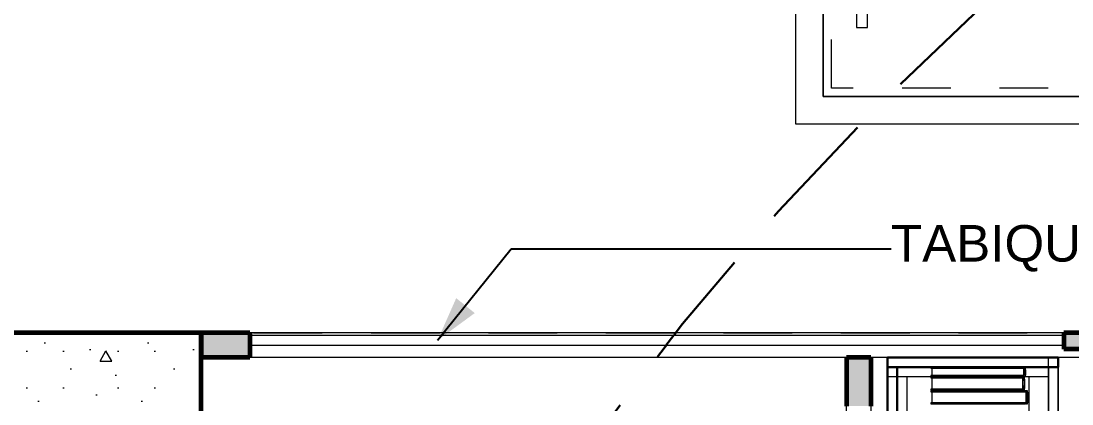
# Model space of a CAD drawing. Header units: inches. Extents: x -19 to 5698, y -728 to 92.
# Drawn here: x 301.301 to 303.458, y 17.254 to 18.04 of the extents above; entities that cross this region are included whole.
import ezdxf

# ---------------------------------------------------------------- set-up
doc = ezdxf.new("R2010")
doc.units = ezdxf.units.IN
doc.header["$MEASUREMENT"] = 0
doc.set_wipeout_variables(frame=1)
for name, pattern in [('01 HJ$0$REF - 01 HJ$0$HIDDEN2', [0.1875, 0.125, -0.0625]), ('HIDDEN', [0.375, 0.25, -0.125]), ('Hidden Line', [0.195611, 0.141111, -0.0545]), ('Wipeout_Contour', [1, 0, -1])]:
    doc.linetypes.add(name, pattern=pattern)
doc.layers.get('0').update_dxf_attribs({"color": 61})
for name, color, linetype, lineweight in [('00 APARATOS-ELECTRICOS', 253, 'Continuous', 0), ('00 conduct tomacorr', 120, 'HIDDEN', 30), ('CANALES', 104, 'Continuous', 15)]:
    doc.layers.add(name, color=color, linetype=linetype, lineweight=lineweight)
for name, color, linetype in [('02 _ ARQ _ ZON _ Espacio.3D', 7, 'Continuous'), ('08 _ STR _ EXT _ 06 Columnas', 7, 'Continuous'), ('08 _ STR _ EXT _ 09 Vigas', 251, 'Continuous'), ('Acabado - Muros', 7, 'Continuous'), ('Interior - Mobiliario', 7, 'Continuous'), ('Notas - Etiquetas', 7, 'Continuous')]:
    doc.layers.add(name, color=color, linetype=linetype)
doc.styles.add('Estilo_Generado_4', font='swisse.ttf')
doc.dimstyles.new('Estilo_Generado__8', dxfattribs={"dimtxt": 0.18, "dimasz": 0.0912, "dimexe": 0.18, "dimexo": 0.0625, "dimgap": 0, "dimtad": 0, "dimtih": 1, "dimtoh": 1, "dimdec": 4, "dimzin": 0, "dimdsep": 46, "dimcen": 0.09, "dimadec": 0, "dimazin": 0, "dimtfac": 1, "dimtdec": 4, "dimtmove": 0, "dimatfit": 3, "dimldrblk": 'ARROWHEAD_5', "dimfxl": 1, "dimtolj": 1, "dimtzin": 0, "dimarcsym": 0})

# ---------------------------------------------------------------- blocks, each defined once
blk = doc.blocks.new('ARROWHEAD_5')
at = {"linetype": 'Continuous', "lineweight": 0}
blk.add_hatch(color=0, dxfattribs=at).paths.add_polyline_path([(-1, 0.2679), (0, 0), (-1, -0.2679)])
at = {"color": 0, "linetype": 'Continuous', "lineweight": 0}
blk.add_line((0, 0), (-1, 0), dxfattribs=at)
blk = doc.blocks.new('BUZON TIPO II')
at = {"layer": 'CANALES', "color": 5}
for p, q in [((-0.3, 0.175), (0.3, 0.175)), ((-0.3, -0.175), (-0.3, 0.175)), ((0.3, 0.175), (0.3, -0.175)), ((0.3, -0.175), (-0.3, -0.175))]:
    blk.add_line(p, q, dxfattribs=at)
blk.add_lwpolyline([(-0.35, 0.225), (0.35, 0.225), (0.35, -0.225), (-0.35, -0.225), (-0.35, 0.225)], dxfattribs=at)
at = {"layer": 'CANALES', "color": 3}
for points in [[(-0.3, 0.175), (-0.3, -0.175), (0.3, -0.175), (0.3, 0.175), (-0.3, 0.175)], [(-0.24, 0), (-0.24, 0.05), (-0.22, 0.05), (-0.22, 0), (-0.22, -0.05), (-0.24, -0.05), (-0.24, 0)], [(0.24, 0), (0.24, 0.05), (0.22, 0.05), (0.22, 0), (0.22, -0.05), (0.24, -0.05), (0.24, 0)]]:
    blk.add_lwpolyline(points, dxfattribs=at)
at = {"layer": 'CANALES', "color": 5, "linetype": '01 HJ$0$REF - 01 HJ$0$HIDDEN2', "ltscale": 0.1}
blk.add_lwpolyline([(-0.285, 0.16), (0.285, 0.16), (0.285, -0.16), (-0.285, -0.16), (-0.285, 0.16)], dxfattribs=at)

msp = doc.modelspace()

# ---------------------------------------------------------------- hatches: boundary and pattern name
at = {"layer": '08 _ STR _ EXT _ 06 Columnas', "linetype": 'Continuous', "lineweight": 9}
h = msp.add_hatch(dxfattribs=at)
h.set_pattern_fill('HORMIGÓN_EN_MASA_0002', style=0, pattern_type=2)
h.set_pattern_definition([(0, (277.50006, 1e-08), (0, 0.3897114), [0.024375, -0.200625]), (0, (277.61256, 0.19486), (0, 0.3897114), [0.024375, -0.200625]), (60, (277.50006, 1e-08), (-0.3375, 0.1948557), [0.024375, -0.200625]), (60, (277.72506, 1e-08), (-0.3375, 0.1948557), [0.024375, -0.200625]), (120, (277.52444, 1e-08), (0.3375, 0.1948557), [0.024375, -0.200625]), (120, (277.74944, 1e-08), (0.3375, 0.1948557), [0.024375, -0.200625]), (0, (277.50006, 0.0375), (0, 0.075), [0, -0.075, 0, -0.1125]), (45, (277.53756, 0.0375), (-0.053033, 0.053033), [0, -0.05625, 0, -0.09375])])
h.paths.add_polyline_path([(301.67, 17.4), (300.57, 17.4), (300.57, 16.2998), (301.07, 16.2999), (301.07, 16.9), (301.67, 16.9001)])

# ---------------------------------------------------------------- linework, layer by layer
at = {"layer": '02 _ ARQ _ ZON _ Espacio.3D', "color": 254, "linetype": 'Continuous', "lineweight": 0, "flags": 128}
msp.add_lwpolyline([(285.82, 11.584, 1.006545), (290.9535, 6.4505), (297.3949, 6.4505), (297.3958, 7.7), (297.6258, 7.7), (297.6258, 6.4505), (302.4195, 6.4505), (302.4195, 7.7), (302.995, 7.7), (302.995, 17.35), (301.67, 17.35), (301.67, 16.9001), (301.07, 16.9), (301.07, 16.2999), (300.57, 16.2998), (300.5701, 17.35), (297.5201, 17.35), (297.5201, 26.5963), (285.82, 26.5963), (285.82, 22.7663), (287.07, 22.7663), (287.07, 22.4977), (285.82, 22.4977)], format="xyb", close=True, dxfattribs=at)
for points in [[(297.5701, 17.4), (322.07, 17.4)], [(308.07, 16.5), (307.57, 16.5), (307.57, 17.35), (303.045, 17.35), (303.044, 7.7), (306.9526, 7.7), (306.9514, 7.3505), (307.57, 7.3505), (307.57, 8.1), (308.07, 8.1)]]:
    msp.add_lwpolyline(points, dxfattribs=at)
at = {"layer": '08 _ STR _ EXT _ 06 Columnas', "color": 7, "linetype": 'Continuous', "lineweight": 60, "flags": 128}
msp.add_lwpolyline([(301.67, 17.4), (300.57, 17.4), (300.57, 16.2998), (301.07, 16.2999), (301.07, 16.9), (301.67, 16.9001)], close=True, dxfattribs=at)
at = {"layer": 'Acabado - Muros', "color": 7, "linetype": 'Continuous', "lineweight": 60}
msp.add_line((301.67, 17.4), (301.67, 17.35), dxfattribs=at)
at = {"layer": 'Interior - Mobiliario', "color": 175, "linetype": 'Continuous', "lineweight": 13}
for p, q in [((303.099, 17.33), (303.099, 15.87)), ((303.409, 17.33), (303.099, 17.33)), ((303.409, 15.87), (303.409, 17.33)), ((303.119, 15.89), (303.119, 17.31)), ((303.369, 17.31), (303.119, 17.31)), ((303.3597, 17.3126), (303.1676, 17.3126)), ((303.1676, 17.3126), (303.1676, 17.3111)), ((303.1676, 17.3111), (303.3574, 17.3111)), ((303.3556, 17.3101), (303.1676, 17.3101)), ((303.1676, 17.3101), (303.1676, 17.3079)), ((303.1676, 17.3079), (303.3579, 17.3079)), ((303.1696, 17.3079), (303.1696, 17.2847)), ((303.3557, 17.31), (303.3556, 17.3101)), ((303.3559, 17.3099), (303.3557, 17.31)), ((303.3562, 17.3097), (303.3559, 17.3099)), ((303.3565, 17.3097), (303.3562, 17.3097)), ((303.3568, 17.3097), (303.3565, 17.3097)), ((303.357, 17.3097), (303.3568, 17.3097)), ((303.3569, 17.2847), (303.3569, 17.3079)), ((303.3573, 17.3098), (303.357, 17.3097)), ((303.3575, 17.31), (303.3573, 17.3098)), ((303.3574, 17.3111), (303.3575, 17.3112)), ((303.3575, 17.3112), (303.3578, 17.3113)), ((303.3577, 17.3101), (303.3575, 17.31)), ((303.3598, 17.3101), (303.3577, 17.3101)), ((303.3578, 17.3113), (303.3581, 17.3114)), ((303.3579, 17.3079), (303.3584, 17.3058)), ((303.3581, 17.3114), (303.3583, 17.3114)), ((303.3583, 17.3114), (303.3586, 17.3114)), ((303.3584, 17.3058), (303.3592, 17.2973)), ((303.3586, 17.3114), (303.3589, 17.3114)), ((303.3589, 17.3114), (303.3592, 17.3113)), ((303.3592, 17.3113), (303.3594, 17.3112)), ((303.3594, 17.3112), (303.3595, 17.3111)), ((303.3595, 17.3111), (303.3616, 17.3111)), ((303.3606, 17.3152), (303.3597, 17.3126)), ((303.3611, 17.3009), (303.3598, 17.3101)), ((303.3608, 17.2885), (303.3611, 17.3009)), ((303.3616, 17.3111), (303.3627, 17.3151)), ((303.409, 17.31), (303.369, 17.31)), ((303.369, 17.31), (303.369, 15.89)), ((303.409, 15.89), (303.409, 17.31)), ((303.3579, 17.2847), (303.1676, 17.2847)), ((303.1676, 17.2847), (303.1676, 17.2825)), ((303.1676, 17.2825), (303.3556, 17.2825)), ((303.3619, 17.2815), (303.1676, 17.2815)), ((303.1676, 17.2815), (303.1676, 17.2793)), ((303.1676, 17.2793), (303.3642, 17.2793)), ((303.1696, 17.2793), (303.1696, 17.257)), ((303.3556, 17.2825), (303.3557, 17.2826)), ((303.3557, 17.2826), (303.356, 17.2828)), ((303.356, 17.2828), (303.3563, 17.2829)), ((303.3563, 17.2829), (303.3565, 17.2829)), ((303.3565, 17.2829), (303.3568, 17.2829)), ((303.3568, 17.2829), (303.3571, 17.2829)), ((303.3571, 17.2829), (303.3574, 17.2827)), ((303.3574, 17.2827), (303.3576, 17.2826)), ((303.3576, 17.2826), (303.3577, 17.2825)), ((303.3577, 17.2825), (303.3598, 17.2825)), ((303.3588, 17.2888), (303.3579, 17.2847)), ((303.3592, 17.2973), (303.3588, 17.2888)), ((303.3598, 17.2825), (303.3608, 17.2885)), ((303.362, 17.2814), (303.3619, 17.2815)), ((303.3622, 17.2812), (303.362, 17.2814)), ((303.3625, 17.2811), (303.3622, 17.2812)), ((303.3628, 17.281), (303.3625, 17.2811)), ((303.3631, 17.281), (303.3628, 17.281)), ((303.3634, 17.2811), (303.3631, 17.281)), ((303.3632, 17.257), (303.3632, 17.2793)), ((303.3636, 17.2812), (303.3634, 17.2811)), ((303.3639, 17.2813), (303.3636, 17.2812)), ((303.3641, 17.2815), (303.3639, 17.2813)), ((303.3662, 17.2815), (303.3641, 17.2815)), ((303.3642, 17.2793), (303.3648, 17.2773)), ((303.3648, 17.2773), (303.3656, 17.2692)), ((303.3675, 17.2726), (303.3662, 17.2815)), ((303.3642, 17.257), (303.1676, 17.257)), ((303.1676, 17.257), (303.1676, 17.2549)), ((303.3651, 17.261), (303.3642, 17.257)), ((303.3656, 17.2692), (303.3651, 17.261)), ((303.3662, 17.2549), (303.3673, 17.2607)), ((303.3673, 17.2607), (303.3675, 17.2726)), ((303.1676, 17.2549), (303.3619, 17.2549)), ((303.3619, 17.2549), (303.362, 17.255)), ((303.362, 17.255), (303.3623, 17.2552)), ((303.3623, 17.2552), (303.3625, 17.2553)), ((303.3625, 17.2553), (303.3628, 17.2553)), ((303.3628, 17.2553), (303.3631, 17.2553)), ((303.3631, 17.2553), (303.3634, 17.2553)), ((303.3634, 17.2553), (303.3637, 17.2552)), ((303.3637, 17.2552), (303.3639, 17.255)), ((303.3639, 17.255), (303.3641, 17.2549)), ((303.3641, 17.2549), (303.3662, 17.2549))]:
    msp.add_line(p, q, dxfattribs=at)

# ---------------------------------------------------------------- block references
at = {"layer": '00 APARATOS-ELECTRICOS', "lineweight": 25, "xscale": 1.130955386209125, "yscale": 1.130955386209125, "zscale": 1.130955386209125, "rotation": 180.0000000000012}
msp.add_blockref('BUZON TIPO II', (303.2864, 18.0827, -0.0007), dxfattribs=at)

# ---------------------------------------------------------------- texts
at = {"layer": 'Notas - Etiquetas', "color": 171, "linetype": 'Continuous', "lineweight": 13, "insert": (303.0861, 17.5725), "char_height": 0.075, "attachment_point": 4, "style": 'Estilo_Generado_4'}
msp.add_mtext('\\A1;{\\pql;\\fSwis721 Ex BT|b0|i0|c0|p34;TABIQUERIA FIJA 2 (VER DETALLE)\\fSwis721 Ex BT|b0|i0|c0|p34; }', dxfattribs=at)

# ---------------------------------------------------------------- next in the draw order: wipeouts: each hides what was drawn before it
at = {"color": 254, "linetype": 'Wipeout_Contour', "lineweight": 0, "ltscale": 14624.788178}
msp.add_wipeout([(301.77, 17.35), (303.4575, 17.35), (303.4575, 17.367), (303.441, 17.367), (303.441, 17.4), (301.77, 17.4)], dxfattribs=at).dxf.layer = 'Acabado - Muros'
at = {"color": 254, "linetype": 'Wipeout_Contour', "lineweight": 0, "ltscale": 9751.290676}
msp.add_wipeout([(303.099, 15.87), (303.099, 17.33), (303.079, 17.33), (303.079, 15.87)], dxfattribs=at).dxf.layer = 'Interior - Mobiliario'

# ---------------------------------------------------------------- next in the draw order: hatches: boundary and pattern name
at = {"layer": 'Acabado - Muros', "linetype": 'Continuous', "lineweight": 0}
msp.add_hatch(color=254, dxfattribs=at).paths.add_polyline_path([(302.9947, 17.25), (303.0447, 17.25), (303.0447, 17.35), (302.9947, 17.35)])

# ---------------------------------------------------------------- next in the draw order: linework, layer by layer
at = {"layer": 'Acabado - Muros', "color": 7, "linetype": 'Continuous', "lineweight": 60}
for p, q in [((301.77, 17.35), (301.67, 17.35)), ((303.0447, 17.35), (302.9947, 17.35)), ((302.9947, 17.35), (302.9947, 17.25)), ((303.0447, 17.35), (303.0447, 17.25))]:
    msp.add_line(p, q, dxfattribs=at)
at = {"layer": 'Acabado - Muros', "color": 251, "linetype": 'Continuous', "lineweight": 13, "flags": 128}
for points in [[(303.441, 17.4), (301.77, 17.4)], [(305.145, 17.35), (303.4575, 17.35), (301.77, 17.35)]]:
    msp.add_lwpolyline(points, dxfattribs=at)
at = {"layer": 'Interior - Mobiliario', "color": 175, "linetype": 'Continuous', "lineweight": 30}
for p, q in [((303.099, 17.33), (303.079, 17.33)), ((303.079, 17.33), (303.079, 15.87)), ((303.099, 17.33), (303.099, 15.87))]:
    msp.add_line(p, q, dxfattribs=at)
at = {"layer": 'Interior - Mobiliario', "color": 175, "linetype": 'Continuous', "lineweight": 13}
for p, q in [((303.079, 17.33), (303.079, 15.87)), ((303.099, 17.33), (303.079, 17.33)), ((303.099, 15.87), (303.099, 17.33)), ((303.079, 17.31), (303.079, 15.89)), ((303.119, 17.31), (303.079, 17.31))]:
    msp.add_line(p, q, dxfattribs=at)

# ---------------------------------------------------------------- next in the draw order: wipeouts: each hides what was drawn before it
at = {"color": 254, "linetype": 'Wipeout_Contour', "lineweight": 0, "ltscale": 9749.37837}
msp.add_wipeout([(301.77, 17.395), (301.77, 17.375), (303.441, 17.375), (303.441, 17.395)], dxfattribs=at).dxf.layer = 'Acabado - Muros'
at = {"color": 254, "linetype": 'Wipeout_Contour', "lineweight": 0, "ltscale": 9751.97083}
msp.add_wipeout([(303.429, 17.33), (303.429, 17.35), (303.079, 17.35), (303.079, 17.33)], dxfattribs=at).dxf.layer = 'Interior - Mobiliario'

# ---------------------------------------------------------------- next in the draw order: hatches: boundary and pattern name
at = {"layer": 'Acabado - Muros', "linetype": 'Continuous', "lineweight": 0}
for points in [[(301.77, 17.4), (301.67, 17.4), (301.67, 17.35), (301.77, 17.35)], [(303.441, 17.367), (303.474, 17.367), (303.474, 17.4), (303.441, 17.4)]]:
    msp.add_hatch(color=254, dxfattribs=at).paths.add_polyline_path(points)

# ---------------------------------------------------------------- next in the draw order: linework, layer by layer
at = {"layer": '00 conduct tomacorr'}
for centre, radius, start, end in [((306.1801, 5.9324, -0.0007), 12.4902, 66.6543, 103.39564), ((307.2148, 13.7389, -0.0007), 5.8568, 132.12487, 179.54316)]:
    msp.add_arc(centre, radius, start, end, dxfattribs=at)
at = {"layer": '08 _ STR _ EXT _ 09 Vigas', "color": 251, "linetype": 'Hidden Line', "lineweight": 13, "true_color": 0x636466}
msp.add_line((287.07, 17.4), (307.57, 17.4), dxfattribs=at)
at = {"layer": 'Acabado - Muros', "color": 7, "linetype": 'Continuous', "lineweight": 60}
for p, q in [((301.77, 17.4), (301.67, 17.4)), ((301.77, 17.4), (301.77, 17.35)), ((303.441, 17.4), (303.441, 17.367)), ((303.474, 17.4), (303.441, 17.4)), ((303.474, 17.367), (303.441, 17.367))]:
    msp.add_line(p, q, dxfattribs=at)
at = {"layer": 'Acabado - Muros', "color": 7, "linetype": 'Continuous', "lineweight": 13, "flags": 128}
msp.add_lwpolyline([(301.77, 17.395), (301.77, 17.375), (303.441, 17.375), (303.441, 17.395)], close=True, dxfattribs=at)
at = {"layer": 'Interior - Mobiliario', "color": 175, "linetype": 'Continuous', "lineweight": 30}
for p, q in [((303.429, 17.35), (303.079, 17.35)), ((303.079, 17.35), (303.079, 17.33)), ((303.429, 17.35), (303.429, 17.33)), ((303.429, 17.33), (303.079, 17.33))]:
    msp.add_line(p, q, dxfattribs=at)
at = {"layer": 'Interior - Mobiliario', "color": 175, "linetype": 'Continuous', "lineweight": 13}
for p, q in [((303.079, 17.35), (303.079, 17.33)), ((303.429, 17.35), (303.079, 17.35)), ((303.079, 17.35), (303.079, 17.31)), ((303.409, 17.35), (303.079, 17.35)), ((303.079, 15.85), (303.079, 17.35)), ((303.079, 17.35), (303.429, 17.35)), ((303.409, 17.31), (303.409, 17.35)), ((303.429, 17.33), (303.429, 17.35)), ((303.429, 17.35), (303.429, 15.85)), ((303.079, 17.33), (303.429, 17.33)), ((303.079, 17.33), (303.079, 15.87)), ((303.429, 17.33), (303.079, 17.33)), ((303.099, 17.33), (303.099, 15.87)), ((303.429, 17.33), (303.099, 17.33)), ((303.099, 17.33), (303.099, 15.87)), ((303.409, 17.33), (303.099, 17.33)), ((303.099, 17.33), (303.099, 15.87)), ((303.409, 17.33), (303.099, 17.33)), ((303.3574, 17.329), (303.1676, 17.329)), ((303.1676, 17.329), (303.1676, 17.3276)), ((303.1676, 17.3276), (303.3597, 17.3276)), ((303.1696, 17.3276), (303.1696, 17.3126)), ((303.3575, 17.3289), (303.3574, 17.329)), ((303.3577, 17.3288), (303.3575, 17.3289)), ((303.358, 17.3287), (303.3577, 17.3288)), ((303.3583, 17.3287), (303.358, 17.3287)), ((303.3586, 17.3287), (303.3583, 17.3287)), ((303.3588, 17.3287), (303.3586, 17.3287)), ((303.3587, 17.3126), (303.3587, 17.3276)), ((303.3591, 17.3288), (303.3588, 17.3287)), ((303.3594, 17.3289), (303.3591, 17.3288)), ((303.3595, 17.329), (303.3594, 17.3289)), ((303.3616, 17.329), (303.3595, 17.329)), ((303.3597, 17.3276), (303.3603, 17.3262)), ((303.3603, 17.3262), (303.3611, 17.3207)), ((303.3611, 17.3207), (303.3606, 17.3152)), ((303.3629, 17.323), (303.3616, 17.329)), ((303.3627, 17.3151), (303.3629, 17.323)), ((303.409, 15.87), (303.409, 17.33)), ((303.409, 15.87), (303.409, 17.33)), ((303.409, 17.33), (303.409, 16.971)), ((303.429, 17.33), (303.409, 17.33)), ((303.429, 15.87), (303.429, 17.33)), ((303.429, 15.87), (303.429, 17.33)), ((303.429, 17.33), (303.429, 16.971))]:
    msp.add_line(p, q, dxfattribs=at)

# ---------------------------------------------------------------- next in the draw order: leaders
at = {"layer": 'Notas - Etiquetas', "color": 144, "linetype": 'Continuous', "lineweight": 13, "annotation_type": 0, "has_hookline": 1, "hookline_direction": 0, "text_width": 1.9482}
msp.add_leader([(302.1556, 17.385), (302.3065, 17.5725), (303.0861, 17.5725)], dimstyle='Estilo_Generado__8', dxfattribs=at)

doc.saveas('drawing.dxf')
